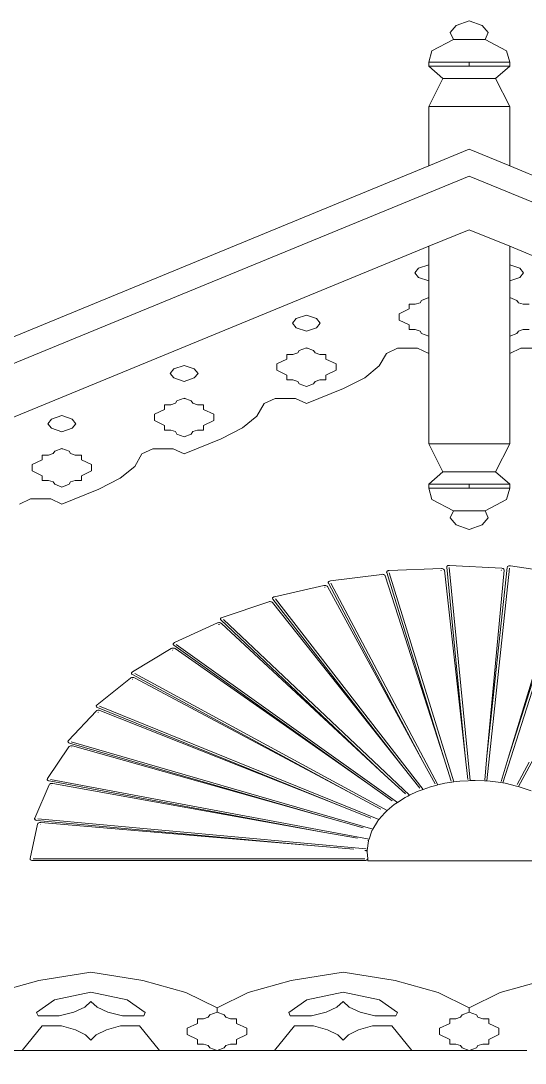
# Model space of a CAD drawing. Header units: inches. Extents: x 16.2 to 49.2, y 7.1 to 20.7.
# Drawn here: x 30.164 to 31.293, y 18.412 to 20.744 of the extents above; entities that cross this region are included whole.
import ezdxf

# ---------------------------------------------------------------- set-up
doc = ezdxf.new("R2010")
doc.units = ezdxf.units.IN
doc.header["$MEASUREMENT"] = 0
doc.layers.add('0inne_gulv', color=252, linetype='Continuous', lineweight=13)

# ---------------------------------------------------------------- blocks, each defined once
blk = doc.blocks.new('DEREK SMALL HOUSE fr')
for p, q in [((-2.5484, 2.545), (-2.5777, 2.5347)), ((-2.5484, 2.545), (-2.5192, 2.5347)), ((-2.5777, 2.5347), (-2.5908, 2.5192)), ((-2.5908, 2.5192), (-2.584, 2.5029)), ((-2.5192, 2.5347), (-2.5061, 2.5192)), ((-2.5061, 2.5192), (-2.5129, 2.5029)), ((-2.584, 2.5029), (-2.6322, 2.478)), ((-2.584, 2.5029), (-2.5129, 2.5029)), ((-2.5129, 2.5029), (-2.4647, 2.478)), ((-2.6322, 2.478), (-2.6391, 2.4522)), ((-2.4647, 2.478), (-2.4577, 2.4522)), ((-2.6391, 2.4522), (-2.6391, 2.4438)), ((-2.5484, 2.4522), (-2.6391, 2.4522)), ((-2.4577, 2.4522), (-2.5484, 2.4522)), ((-2.5484, 2.4522), (-2.5484, 2.4438)), ((-2.4577, 2.4522), (-2.4577, 2.4438)), ((-2.6391, 2.4438), (-2.6075, 2.4162)), ((-2.5484, 2.4438), (-2.6391, 2.4438)), ((-2.4577, 2.4438), (-2.5484, 2.4438)), ((-2.4577, 2.4438), (-2.4894, 2.4162)), ((-2.6075, 2.4162), (-2.6391, 2.3533)), ((-2.6075, 2.4162), (-2.4894, 2.4162)), ((-2.4894, 2.4162), (-2.4577, 2.3533)), ((-2.6391, 2.3533), (-2.6391, 2.2202)), ((-2.6391, 2.3533), (-2.4577, 2.3533)), ((-2.4577, 2.2202), (-2.4577, 2.3533)), ((-2.5484, 2.2575), (-2.6391, 2.2202)), ((-2.5484, 2.2575), (-2.4577, 2.2202)), ((-2.6391, 2.2202), (-7.525, 0.2127)), ((-2.4577, 2.2202), (2.4282, 0.2127)), ((-7.2917, 0.2487), (-2.5484, 2.1976)), ((-2.5484, 2.1976), (2.1949, 0.2487)), ((-2.5484, 2.0777), (-2.6391, 2.0405)), ((-2.4577, 2.0405), (-2.5484, 2.0777)), ((-2.6391, 2.0405), (-4.8294, 1.1406)), ((-2.6391, 1.9991), (-2.6391, 2.0405)), ((-2.4577, 1.9991), (-2.4577, 2.0405)), ((-0.2675, 1.1406), (-2.4577, 2.0405)), ((-2.6703, 1.9811), (-2.662, 1.9913)), ((-2.662, 1.9913), (-2.6391, 1.9991)), ((-2.6391, 1.9631), (-2.6391, 1.9991)), ((-2.4349, 1.9913), (-2.4577, 1.9991)), ((-2.4577, 1.9631), (-2.4577, 1.9991)), ((-2.4266, 1.9811), (-2.4349, 1.9913)), ((-2.662, 1.9709), (-2.6703, 1.9811)), ((-2.6391, 1.9631), (-2.662, 1.9709)), ((-2.6391, 1.9257), (-2.6391, 1.9631)), ((-2.4577, 1.9631), (-2.4349, 1.9709)), ((-2.4577, 1.9257), (-2.4577, 1.9631)), ((-2.4349, 1.9709), (-2.4266, 1.9811)), ((-2.6693, 1.911), (-2.6586, 1.9143)), ((-2.6586, 1.9143), (-2.6552, 1.9196)), ((-2.6552, 1.9196), (-2.6391, 1.9257)), ((-2.6391, 1.8394), (-2.6391, 1.9257)), ((-2.4417, 1.9196), (-2.4577, 1.9257)), ((-2.4577, 1.8394), (-2.4577, 1.9257)), ((-2.4382, 1.9143), (-2.4417, 1.9196)), ((-2.4276, 1.911), (-2.4382, 1.9143)), ((-2.6828, 1.9005), (-2.7056, 1.8896)), ((-2.7056, 1.8896), (-2.7056, 1.8755)), ((-2.6828, 1.9109), (-2.6693, 1.911)), ((-2.6828, 1.9005), (-2.6828, 1.9109)), ((-2.414, 1.9109), (-2.4276, 1.911)), ((-2.944, 1.8686), (-2.9358, 1.8788)), ((-2.9358, 1.8584), (-2.944, 1.8686)), ((-2.9358, 1.8788), (-2.9129, 1.8866)), ((-2.9129, 1.8866), (-2.8901, 1.8788)), ((-2.8901, 1.8788), (-2.8818, 1.8686)), ((-2.8818, 1.8686), (-2.8901, 1.8584)), ((-2.7056, 1.8755), (-2.6828, 1.8646)), ((-2.9129, 1.8506), (-2.9358, 1.8584)), ((-2.8901, 1.8584), (-2.9129, 1.8506)), ((-2.6828, 1.8646), (-2.6828, 1.8542)), ((-2.6828, 1.8542), (-2.6693, 1.8541)), ((-2.6693, 1.8541), (-2.6586, 1.8508)), ((-2.6586, 1.8508), (-2.6552, 1.8455)), ((-2.6552, 1.8455), (-2.6391, 1.8394)), ((-2.4417, 1.8455), (-2.4577, 1.8394)), ((-2.4382, 1.8508), (-2.4417, 1.8455)), ((-2.4276, 1.8541), (-2.4382, 1.8508)), ((-2.414, 1.8542), (-2.4276, 1.8541)), ((-2.6391, 1.8009), (-2.6391, 1.8394)), ((-2.4577, 1.8009), (-2.4577, 1.8394)), ((-2.9566, 1.7984), (-2.9431, 1.7985)), ((-2.9566, 1.788), (-2.9566, 1.7984)), ((-2.9431, 1.7985), (-2.9324, 1.8018)), ((-2.9324, 1.8018), (-2.929, 1.8071)), ((-2.929, 1.8071), (-2.9129, 1.8132)), ((-2.8969, 1.8071), (-2.9129, 1.8132)), ((-2.9113, 1.8126), (-2.9129, 1.8126)), ((-2.8935, 1.8018), (-2.8969, 1.8071)), ((-2.8828, 1.7985), (-2.8935, 1.8018)), ((-2.8692, 1.7984), (-2.8828, 1.7985)), ((-2.8692, 1.788), (-2.8692, 1.7984)), ((-2.7498, 1.773), (-2.734, 1.8009)), ((-2.734, 1.8009), (-2.7093, 1.8126)), ((-2.7093, 1.8126), (-2.6639, 1.8126)), ((-2.6639, 1.8126), (-2.6391, 1.8009)), ((-2.6391, 1.5985), (-2.6391, 1.8009)), ((-2.433, 1.8126), (-2.4577, 1.8009)), ((-2.4577, 1.5985), (-2.4577, 1.8009)), ((-2.3876, 1.8126), (-2.433, 1.8126)), ((-3.2095, 1.7663), (-3.1867, 1.7741)), ((-3.1867, 1.7741), (-3.1639, 1.7663)), ((-2.9566, 1.788), (-2.9794, 1.7772)), ((-2.9794, 1.7772), (-2.9794, 1.763)), ((-2.8692, 1.788), (-2.8464, 1.7772)), ((-2.8464, 1.7772), (-2.8464, 1.763)), ((-2.7822, 1.7465), (-2.7498, 1.773)), ((-3.2178, 1.7561), (-3.2095, 1.7663)), ((-3.2095, 1.7459), (-3.2178, 1.7561)), ((-3.1639, 1.7663), (-3.1556, 1.7561)), ((-3.1556, 1.7561), (-3.1639, 1.7459)), ((-2.9794, 1.763), (-2.9566, 1.7521)), ((-2.9566, 1.7521), (-2.9566, 1.7417)), ((-2.8464, 1.763), (-2.8692, 1.7521)), ((-2.8692, 1.7521), (-2.8692, 1.7417)), ((-3.1867, 1.7381), (-3.2095, 1.7459)), ((-3.1639, 1.7459), (-3.1867, 1.7381)), ((-2.9566, 1.7417), (-2.9431, 1.7416)), ((-2.9431, 1.7416), (-2.9324, 1.7383)), ((-2.9324, 1.7383), (-2.929, 1.733)), ((-2.929, 1.733), (-2.9129, 1.7269)), ((-2.8969, 1.733), (-2.9129, 1.7269)), ((-2.8935, 1.7383), (-2.8969, 1.733)), ((-2.8828, 1.7416), (-2.8935, 1.7383)), ((-2.8692, 1.7417), (-2.8828, 1.7416)), ((-2.8302, 1.7224), (-2.7822, 1.7465)), ((-2.8302, 1.7224), (-2.9129, 1.6884)), ((-3.2304, 1.6859), (-3.2168, 1.686)), ((-3.2304, 1.6755), (-3.2304, 1.6859)), ((-3.2168, 1.686), (-3.2062, 1.6893)), ((-3.2062, 1.6893), (-3.2028, 1.6946)), ((-3.2028, 1.6946), (-3.1867, 1.7007)), ((-3.1707, 1.6946), (-3.1867, 1.7007)), ((-3.1851, 1.7001), (-3.1867, 1.7001)), ((-3.1672, 1.6893), (-3.1707, 1.6946)), ((-3.1566, 1.686), (-3.1672, 1.6893)), ((-3.143, 1.6859), (-3.1566, 1.686)), ((-3.143, 1.6755), (-3.143, 1.6859)), ((-3.0236, 1.6605), (-3.0078, 1.6884)), ((-3.0078, 1.6884), (-2.9831, 1.7001)), ((-2.9831, 1.7001), (-2.9377, 1.7001)), ((-2.9377, 1.7001), (-2.9129, 1.6884)), ((-3.4833, 1.6538), (-3.4605, 1.6616)), ((-3.4605, 1.6616), (-3.4376, 1.6538)), ((-3.2304, 1.6755), (-3.2532, 1.6647)), ((-3.2532, 1.6647), (-3.2532, 1.6505)), ((-3.143, 1.6755), (-3.1202, 1.6647)), ((-3.1202, 1.6647), (-3.1202, 1.6505)), ((-3.056, 1.634), (-3.0236, 1.6605)), ((-3.4916, 1.6436), (-3.4833, 1.6538)), ((-3.4833, 1.6334), (-3.4916, 1.6436)), ((-3.4605, 1.6257), (-3.4833, 1.6334)), ((-3.4376, 1.6334), (-3.4605, 1.6257)), ((-3.4376, 1.6538), (-3.4294, 1.6436)), ((-3.4294, 1.6436), (-3.4376, 1.6334)), ((-3.2532, 1.6505), (-3.2304, 1.6396)), ((-3.2304, 1.6396), (-3.2304, 1.6292)), ((-3.1202, 1.6505), (-3.143, 1.6396)), ((-3.143, 1.6396), (-3.143, 1.6292)), ((-3.1039, 1.6099), (-3.056, 1.634)), ((-3.2304, 1.6292), (-3.2168, 1.6292)), ((-3.2168, 1.6292), (-3.2062, 1.6258)), ((-3.2062, 1.6258), (-3.2028, 1.6205)), ((-3.2028, 1.6205), (-3.1867, 1.6144)), ((-3.1707, 1.6205), (-3.1867, 1.6144)), ((-3.1039, 1.6099), (-3.1867, 1.5759)), ((-3.1672, 1.6258), (-3.1707, 1.6205)), ((-3.1566, 1.6292), (-3.1672, 1.6258)), ((-3.143, 1.6292), (-3.1566, 1.6292)), ((-3.4765, 1.5821), (-3.4605, 1.5882)), ((-3.4444, 1.5821), (-3.4605, 1.5882)), ((-3.4589, 1.5876), (-3.4605, 1.5876)), ((-3.2816, 1.5759), (-3.2569, 1.5876)), ((-3.2569, 1.5876), (-3.2114, 1.5876)), ((-3.2114, 1.5876), (-3.1867, 1.5759)), ((-2.6075, 1.5357), (-2.6391, 1.5985)), ((-2.4577, 1.5985), (-2.6391, 1.5985)), ((-2.4894, 1.5357), (-2.4577, 1.5985)), ((-3.5042, 1.563), (-3.527, 1.5522)), ((-3.5042, 1.5734), (-3.4906, 1.5735)), ((-3.5042, 1.563), (-3.5042, 1.5734)), ((-3.4906, 1.5735), (-3.4799, 1.5769)), ((-3.4799, 1.5769), (-3.4765, 1.5821)), ((-3.441, 1.5769), (-3.4444, 1.5821)), ((-3.4303, 1.5735), (-3.441, 1.5769)), ((-3.4168, 1.5734), (-3.4303, 1.5735)), ((-3.4168, 1.563), (-3.4168, 1.5734)), ((-3.4168, 1.563), (-3.394, 1.5522)), ((-3.2974, 1.548), (-3.2816, 1.5759)), ((-3.527, 1.5522), (-3.527, 1.538)), ((-3.394, 1.5522), (-3.394, 1.538)), ((-3.3298, 1.5215), (-3.2974, 1.548)), ((-3.527, 1.538), (-3.5042, 1.5271)), ((-3.5042, 1.5271), (-3.5042, 1.5167)), ((-3.5042, 1.5167), (-3.4906, 1.5167)), ((-3.4906, 1.5167), (-3.4799, 1.5133)), ((-3.4303, 1.5167), (-3.441, 1.5133)), ((-3.4168, 1.5167), (-3.4303, 1.5167)), ((-3.394, 1.538), (-3.4168, 1.5271)), ((-3.4168, 1.5271), (-3.4168, 1.5167)), ((-3.3777, 1.4974), (-3.3298, 1.5215)), ((-2.6391, 1.508), (-2.6075, 1.5357)), ((-2.6075, 1.5357), (-2.4894, 1.5357)), ((-2.4577, 1.508), (-2.4894, 1.5357)), ((-3.4799, 1.5133), (-3.4765, 1.5081)), ((-3.4765, 1.5081), (-3.4605, 1.5019)), ((-3.4444, 1.5081), (-3.4605, 1.5019)), ((-3.3777, 1.4974), (-3.4605, 1.4634)), ((-3.441, 1.5133), (-3.4444, 1.5081)), ((-2.6391, 1.4996), (-2.6391, 1.508)), ((-2.5484, 1.508), (-2.6391, 1.508)), ((-2.6322, 1.4739), (-2.6391, 1.4996)), ((-2.5484, 1.4996), (-2.6391, 1.4996)), ((-2.4577, 1.508), (-2.5484, 1.508)), ((-2.5484, 1.4996), (-2.5484, 1.508)), ((-2.4577, 1.4996), (-2.5484, 1.4996)), ((-2.4647, 1.4739), (-2.4577, 1.4996)), ((-2.4577, 1.4996), (-2.4577, 1.508)), ((-3.5554, 1.4634), (-3.5306, 1.4751)), ((-3.5306, 1.4751), (-3.4852, 1.4751)), ((-3.4852, 1.4751), (-3.4605, 1.4634)), ((-2.584, 1.4489), (-2.6322, 1.4739)), ((-2.5129, 1.4489), (-2.4647, 1.4739)), ((-2.5908, 1.4326), (-2.584, 1.4489)), ((-2.584, 1.4489), (-2.5129, 1.4489)), ((-2.5061, 1.4326), (-2.5129, 1.4489)), ((-2.5777, 1.4172), (-2.5908, 1.4326)), ((-2.5192, 1.4172), (-2.5061, 1.4326)), ((-2.5484, 1.4068), (-2.5777, 1.4172)), ((-2.5484, 1.4068), (-2.5192, 1.4172)), ((-2.7442, 1.3065), (-2.859, 1.2916)), ((-2.7442, 1.3065), (-2.7426, 1.3066)), ((-2.7426, 1.3066), (-2.741, 1.3063)), ((-2.741, 1.3063), (-2.7395, 1.3059)), ((-2.7333, 1.3117), (-2.733, 1.3127)), ((-2.7332, 1.3106), (-2.7333, 1.3117)), ((-2.7332, 1.3106), (-2.6053, 0.8959)), ((-2.733, 1.3127), (-2.7323, 1.3136)), ((-2.7323, 1.3136), (-2.7312, 1.3143)), ((-2.7312, 1.3143), (-2.7298, 1.3147)), ((-2.7298, 1.3147), (-2.729, 1.3148)), ((-2.7274, 1.315), (-2.729, 1.3148)), ((-2.6107, 1.3194), (-2.7274, 1.315)), ((-2.7274, 1.3101), (-2.583, 0.8419)), ((-2.6115, 1.3153), (-2.6117, 1.3153)), ((-2.6113, 1.3153), (-2.6113, 1.3153)), ((-2.6107, 1.3194), (-2.609, 1.3193)), ((-2.6097, 1.3154), (-2.6101, 1.3153)), ((-2.609, 1.3193), (-2.6075, 1.319)), ((-2.6075, 1.319), (-2.6062, 1.3184)), ((-2.6062, 1.3184), (-2.6051, 1.3175)), ((-2.6051, 1.3175), (-2.6044, 1.3166)), ((-2.6044, 1.3166), (-2.604, 1.3155)), ((-2.604, 1.3155), (-2.5573, 0.9001)), ((-2.5989, 1.3225), (-2.5988, 1.3236)), ((-2.5989, 1.3225), (-2.5573, 0.9001)), ((-2.5988, 1.3236), (-2.5983, 1.3245)), ((-2.5983, 1.3245), (-2.5974, 1.3254)), ((-2.5974, 1.3254), (-2.5962, 1.3259)), ((-2.5962, 1.3259), (-2.5947, 1.3263)), ((-2.5947, 1.3263), (-2.5939, 1.3263)), ((-2.5923, 1.3264), (-2.5939, 1.3263)), ((-2.5933, 1.3215), (-2.5463, 0.8449)), ((-2.4757, 1.3201), (-2.5923, 1.3264)), ((-2.458, 1.3206), (-2.5093, 0.8442)), ((-2.4634, 1.3221), (-2.5089, 0.8998)), ((-2.4699, 1.3156), (-2.5089, 0.8998)), ((-2.4774, 1.3161), (-2.4776, 1.3161)), ((-2.4772, 1.3161), (-2.4772, 1.3161)), ((-2.4756, 1.316), (-2.476, 1.316)), ((-2.4757, 1.3201), (-2.4741, 1.3199)), ((-2.4741, 1.3199), (-2.4727, 1.3194)), ((-2.3243, 1.3075), (-2.4729, 0.8398)), ((-2.4727, 1.3194), (-2.4715, 1.3187)), ((-2.4715, 1.3187), (-2.4706, 1.3178)), ((-2.4706, 1.3178), (-2.4701, 1.3167)), ((-2.4701, 1.3167), (-2.4699, 1.3156)), ((-2.4634, 1.3221), (-2.4631, 1.3231)), ((-2.4631, 1.3231), (-2.4624, 1.3241)), ((-2.4624, 1.3241), (-2.4613, 1.3248)), ((-2.4613, 1.3248), (-2.46, 1.3253)), ((-2.3293, 1.3094), (-2.461, 0.8952)), ((-2.46, 1.3253), (-2.4585, 1.3255)), ((-2.4585, 1.3255), (-2.4577, 1.3254)), ((-2.4561, 1.3253), (-2.4577, 1.3254)), ((-2.3419, 1.3086), (-2.4561, 1.3253)), ((-2.8641, 1.2877), (-2.864, 1.2887)), ((-2.8638, 1.2866), (-2.8641, 1.2877)), ((-2.864, 1.2887), (-2.8635, 1.2897)), ((-2.8638, 1.2866), (-2.652, 0.8874)), ((-2.8635, 1.2897), (-2.8626, 1.2905)), ((-2.8626, 1.2905), (-2.8613, 1.291)), ((-2.8613, 1.291), (-2.8605, 1.2912)), ((-2.859, 1.2916), (-2.8605, 1.2912)), ((-2.858, 1.2867), (-2.6184, 0.8353)), ((-2.7442, 1.3023), (-2.7444, 1.3023)), ((-2.744, 1.3023), (-2.744, 1.3023)), ((-2.7424, 1.3025), (-2.7428, 1.3025)), ((-2.7395, 1.3059), (-2.7383, 1.3051)), ((-2.7383, 1.3051), (-2.7374, 1.3042)), ((-2.7374, 1.3042), (-2.7368, 1.3032)), ((-2.7368, 1.3032), (-2.6053, 0.8959)), ((-2.3371, 1.3036), (-2.461, 0.8952)), ((-2.8739, 1.2816), (-2.9845, 1.2564)), ((-2.8739, 1.2816), (-2.8723, 1.2818)), ((-2.873, 1.2774), (-2.8732, 1.2774)), ((-2.8728, 1.2775), (-2.8728, 1.2775)), ((-2.8723, 1.2818), (-2.8706, 1.2817)), ((-2.8712, 1.2778), (-2.8716, 1.2777)), ((-2.8706, 1.2817), (-2.8691, 1.2814)), ((-2.8691, 1.2814), (-2.8677, 1.2808)), ((-2.8677, 1.2808), (-2.8666, 1.28)), ((-2.8666, 1.28), (-2.8659, 1.279)), ((-2.8659, 1.279), (-2.652, 0.8874)), ((-2.1944, 1.2823), (-2.4381, 0.8317)), ((-2.9972, 1.2451), (-3.1016, 1.2101)), ((-2.9972, 1.2451), (-2.9956, 1.2455)), ((-2.9956, 1.2455), (-2.994, 1.2455)), ((-2.9954, 1.2411), (-2.9956, 1.241)), ((-2.9953, 1.2412), (-2.9953, 1.2412)), ((-2.9938, 1.2416), (-2.9942, 1.2415)), ((-2.994, 1.2455), (-2.9924, 1.2453)), ((-2.9924, 1.2453), (-2.9909, 1.2449)), ((-2.9909, 1.2449), (-2.9897, 1.2442)), ((-2.9897, 1.2442), (-2.9888, 1.2433)), ((-2.9889, 1.2531), (-2.9886, 1.2541)), ((-2.9888, 1.2521), (-2.9889, 1.2531)), ((-2.9882, 1.251), (-2.9888, 1.2521)), ((-2.9888, 1.2433), (-2.6965, 0.8748)), ((-2.9886, 1.2541), (-2.9878, 1.2549)), ((-2.9882, 1.251), (-2.6965, 0.8748)), ((-2.9878, 1.2549), (-2.9867, 1.2556)), ((-2.9867, 1.2556), (-2.9859, 1.2559)), ((-2.9845, 1.2564), (-2.9859, 1.2559)), ((-2.9825, 1.2517), (-2.6518, 0.8252)), ((-3.1119, 1.1978), (-3.2082, 1.1537)), ((-3.1119, 1.1978), (-3.1104, 1.1983)), ((-3.1104, 1.1983), (-3.1088, 1.1985)), ((-3.1093, 1.194), (-3.1095, 1.1939)), ((-3.1092, 1.1941), (-3.1092, 1.1941)), ((-3.1088, 1.1985), (-3.1072, 1.1985)), ((-3.1078, 1.1947), (-3.1082, 1.1945)), ((-3.1072, 1.1985), (-3.1056, 1.1981)), ((-3.1056, 1.1981), (-3.1043, 1.1976)), ((-3.1053, 1.2065), (-3.1052, 1.2075)), ((-3.105, 1.2055), (-3.1053, 1.2065)), ((-3.1052, 1.2075), (-3.1046, 1.2084)), ((-3.1042, 1.2045), (-3.105, 1.2055)), ((-3.1046, 1.2084), (-3.1036, 1.2092)), ((-3.1043, 1.1976), (-3.1031, 1.1968)), ((-3.1042, 1.2045), (-2.738, 0.8582)), ((-3.1036, 1.2092), (-3.1029, 1.2095)), ((-3.1031, 1.1968), (-2.738, 0.8582)), ((-3.1016, 1.2101), (-3.1029, 1.2095)), ((-3.0987, 1.2056), (-2.6823, 0.812)), ((-3.2111, 1.1507), (-3.2108, 1.1517)), ((-3.2111, 1.1497), (-3.2111, 1.1507)), ((-3.2105, 1.1488), (-3.2111, 1.1497)), ((-3.2108, 1.1517), (-3.2099, 1.1526)), ((-3.2096, 1.1479), (-3.2105, 1.1488)), ((-3.2099, 1.1526), (-3.2093, 1.153)), ((-3.2096, 1.1479), (-2.7757, 0.8381)), ((-3.2082, 1.1537), (-3.2093, 1.153)), ((-3.2043, 1.1495), (-2.7093, 0.796)), ((-3.2158, 1.1406), (-3.3021, 1.0881)), ((-3.2158, 1.1406), (-3.2144, 1.1412)), ((-3.2144, 1.1412), (-3.2129, 1.1415)), ((-3.2129, 1.1415), (-3.2113, 1.1416)), ((-3.2125, 1.137), (-3.2126, 1.1369)), ((-3.2123, 1.1371), (-3.2124, 1.1371)), ((-3.2111, 1.1378), (-3.2114, 1.1377)), ((-3.2113, 1.1416), (-3.2097, 1.1415)), ((-3.2097, 1.1415), (-3.2082, 1.141)), ((-3.2082, 1.141), (-3.2069, 1.1403)), ((-3.2069, 1.1403), (-2.7757, 0.8381)), ((-3.307, 1.0744), (-3.3817, 1.0146)), ((-3.307, 1.0744), (-3.3058, 1.0752)), ((-3.3058, 1.0752), (-3.3043, 1.0757)), ((-3.3045, 1.0849), (-3.3043, 1.0859)), ((-3.3042, 1.0839), (-3.3045, 1.0849)), ((-3.3043, 1.0859), (-3.3037, 1.0869)), ((-3.3043, 1.0757), (-3.3028, 1.0759)), ((-3.3034, 1.083), (-3.3042, 1.0839)), ((-3.3037, 1.0869), (-3.3031, 1.0873)), ((-3.3023, 1.0822), (-3.3034, 1.083)), ((-3.3021, 1.0881), (-3.3031, 1.0873)), ((-3.3028, 1.0759), (-3.3011, 1.0759)), ((-3.3023, 1.0822), (-2.809, 0.8146)), ((-3.3011, 1.0759), (-3.2995, 1.0755)), ((-3.2995, 1.0755), (-3.2981, 1.075)), ((-3.2981, 1.075), (-2.809, 0.8146)), ((-3.2974, 1.0843), (-2.7321, 0.7777)), ((-3.303, 1.0712), (-3.3031, 1.0711)), ((-3.3028, 1.0713), (-3.3029, 1.0713)), ((-3.3018, 1.0721), (-3.3021, 1.0719)), ((-3.3834, 1.0123), (-3.383, 1.0132)), ((-3.3834, 1.0113), (-3.3834, 1.0123)), ((-3.3829, 1.0103), (-3.3834, 1.0113)), ((-3.383, 1.0132), (-3.3826, 1.0137)), ((-3.382, 1.0095), (-3.3829, 1.0103)), ((-3.3817, 1.0146), (-3.3826, 1.0137)), ((-3.3807, 1.0088), (-3.382, 1.0095)), ((-3.3807, 1.0088), (-2.8371, 0.7885)), ((-3.3763, 1.0113), (-2.7505, 0.7577)), ((-3.3837, 1.0006), (-3.4455, 0.9346)), ((-3.3837, 1.0006), (-3.3827, 1.0015)), ((-3.3827, 1.0015), (-3.3814, 1.0021)), ((-3.3814, 1.0021), (-3.3799, 1.0025)), ((-3.3799, 1.0025), (-3.3782, 1.0026)), ((-3.3791, 0.9978), (-3.3792, 0.9977)), ((-3.379, 0.9979), (-3.379, 0.9979)), ((-3.3782, 0.9988), (-3.3784, 0.9986)), ((-3.3782, 1.0026), (-3.3766, 1.0024)), ((-3.3766, 1.0024), (-3.3751, 1.002)), ((-3.3751, 1.002), (-2.8371, 0.7885)), ((-3.4467, 0.9321), (-3.4465, 0.9331)), ((-3.4465, 0.9331), (-3.4462, 0.9336)), ((-3.4455, 0.9346), (-3.4462, 0.9336)), ((-3.4446, 0.9206), (-3.4923, 0.8495)), ((-3.4465, 0.9311), (-3.4467, 0.9321)), ((-3.4458, 0.9302), (-3.4465, 0.9311)), ((-3.4447, 0.9295), (-3.4458, 0.9302)), ((-3.4434, 0.9289), (-3.4447, 0.9295)), ((-3.4446, 0.9206), (-3.4438, 0.9215)), ((-3.4438, 0.9215), (-3.4426, 0.9222)), ((-3.4434, 0.9289), (-2.8596, 0.7599)), ((-3.4426, 0.9222), (-3.4412, 0.9227)), ((-3.4412, 0.9227), (-3.4396, 0.923)), ((-3.4396, 0.923), (-3.4379, 0.923)), ((-3.4395, 0.9182), (-3.4396, 0.918)), ((-3.4395, 0.9318), (-2.7641, 0.7363)), ((-3.4394, 0.9183), (-3.4394, 0.9183)), ((-3.4388, 0.9193), (-3.4389, 0.919)), ((-3.4379, 0.923), (-3.4364, 0.9227)), ((-3.4364, 0.9227), (-2.8596, 0.7599)), ((-2.652, 0.8874), (-2.6247, 0.8375)), ((-2.6053, 0.8959), (-2.5885, 0.8439)), ((-2.5573, 0.9001), (-2.5513, 0.8471)), ((-2.5089, 0.8998), (-2.5138, 0.8468)), ((-2.461, 0.8952), (-2.4768, 0.8431)), ((-2.4144, 0.8863), (-2.4408, 0.8361)), ((-2.6965, 0.8748), (-2.6592, 0.8278)), ((-3.493, 0.848), (-3.4928, 0.8485)), ((-3.493, 0.847), (-3.493, 0.848)), ((-3.4925, 0.846), (-3.493, 0.847)), ((-3.4923, 0.8495), (-3.4928, 0.8485)), ((-3.4917, 0.8452), (-3.4925, 0.846)), ((-3.4905, 0.8445), (-3.4917, 0.8452)), ((-3.489, 0.8441), (-3.4905, 0.8445)), ((-3.489, 0.8441), (-2.876, 0.7297)), ((-3.4857, 0.8473), (-2.7728, 0.7142)), ((-2.738, 0.8582), (-2.6914, 0.815)), ((-2.6028, 0.8391), (-2.5876, 0.8413)), ((-2.5876, 0.8413), (-2.583, 0.8419)), ((-2.583, 0.8419), (-2.5695, 0.8438)), ((-2.5695, 0.8438), (-2.5511, 0.8447)), ((-2.5511, 0.8447), (-2.5463, 0.8449)), ((-2.5463, 0.8449), (-2.5355, 0.8454)), ((-2.5355, 0.8454), (-2.5141, 0.8444)), ((-2.5141, 0.8444), (-2.5093, 0.8442)), ((-2.5093, 0.8442), (-2.5015, 0.8438)), ((-2.5015, 0.8438), (-2.4776, 0.8404)), ((-2.4776, 0.8404), (-2.4729, 0.8398)), ((-2.4729, 0.8398), (-2.4682, 0.8391)), ((-3.4886, 0.8357), (-3.5212, 0.761)), ((-3.4886, 0.8357), (-3.4879, 0.8367)), ((-3.4879, 0.8367), (-3.4869, 0.8375)), ((-3.4869, 0.8375), (-3.4856, 0.8382)), ((-3.4856, 0.8382), (-3.484, 0.8386)), ((-3.484, 0.8386), (-3.4824, 0.8387)), ((-3.483, 0.8338), (-3.483, 0.8337)), ((-3.4829, 0.834), (-3.4829, 0.8339)), ((-3.4825, 0.835), (-3.4826, 0.8347)), ((-3.4824, 0.8387), (-3.4808, 0.8386)), ((-3.4808, 0.8386), (-2.876, 0.7297)), ((-2.7757, 0.8381), (-2.7207, 0.7995)), ((-2.6823, 0.812), (-2.6648, 0.8205)), ((-2.6648, 0.8205), (-2.656, 0.8237)), ((-2.656, 0.8237), (-2.6518, 0.8252)), ((-2.6518, 0.8252), (-2.6348, 0.8313)), ((-2.6348, 0.8313), (-2.6229, 0.8342)), ((-2.6229, 0.8342), (-2.6184, 0.8353)), ((-2.6184, 0.8353), (-2.6028, 0.8391)), ((-2.4682, 0.8391), (-2.4426, 0.8328)), ((-2.4426, 0.8328), (-2.4381, 0.8317)), ((-2.4381, 0.8317), (-2.4363, 0.8313)), ((-2.4363, 0.8313), (-2.4098, 0.8218)), ((-2.809, 0.8146), (-2.7465, 0.7814)), ((-2.7166, 0.7912), (-2.7126, 0.7938)), ((-2.7126, 0.7938), (-2.7093, 0.796)), ((-2.7093, 0.796), (-2.6922, 0.8071)), ((-2.6922, 0.8071), (-2.6861, 0.8101)), ((-2.6861, 0.8101), (-2.6823, 0.812)), ((-2.8371, 0.7885), (-2.7684, 0.7612)), ((-2.7505, 0.7577), (-2.7373, 0.7732)), ((-2.7373, 0.7732), (-2.735, 0.7752)), ((-2.735, 0.7752), (-2.7321, 0.7777)), ((-2.7321, 0.7777), (-2.7166, 0.7912)), ((-3.5146, 0.7477), (-3.5317, 0.6707)), ((-3.5216, 0.7594), (-3.5214, 0.76)), ((-3.5213, 0.7584), (-3.5216, 0.7594)), ((-3.5212, 0.761), (-3.5214, 0.76)), ((-3.5207, 0.7575), (-3.5213, 0.7584)), ((-3.5197, 0.7568), (-3.5207, 0.7575)), ((-3.5184, 0.7562), (-3.5197, 0.7568)), ((-3.5168, 0.7559), (-3.5184, 0.7562)), ((-3.5168, 0.7559), (-2.886, 0.6982)), ((-3.5146, 0.7477), (-3.5142, 0.7487)), ((-3.5142, 0.7594), (-2.7791, 0.6921)), ((-3.5142, 0.7487), (-3.5134, 0.7496)), ((-3.5134, 0.7496), (-3.5122, 0.7504)), ((-3.5122, 0.7504), (-3.5108, 0.7509)), ((-3.5108, 0.7509), (-3.5092, 0.7512)), ((-3.5092, 0.7512), (-3.5075, 0.7512)), ((-3.5087, 0.7464), (-3.5087, 0.7464)), ((-3.5084, 0.7475), (-3.5085, 0.7472)), ((-3.5075, 0.7512), (-2.886, 0.6982)), ((-2.8596, 0.7599), (-2.786, 0.7392)), ((-2.7641, 0.7363), (-2.754, 0.7535)), ((-2.754, 0.7535), (-2.7528, 0.7549)), ((-2.7528, 0.7549), (-2.7505, 0.7577)), ((-3.5087, 0.7463), (-3.5087, 0.7462)), ((-2.876, 0.7297), (-2.7988, 0.7158)), ((-2.7728, 0.7142), (-2.7664, 0.7324)), ((-2.7664, 0.7324), (-2.7658, 0.7334)), ((-2.7658, 0.7334), (-2.7641, 0.7363)), ((-2.7771, 0.6885), (-2.7741, 0.7103)), ((-2.7752, 0.7109), (-2.774, 0.7106)), ((-2.7741, 0.7103), (-2.774, 0.7106)), ((-2.774, 0.7106), (-2.7728, 0.7142)), ((-2.886, 0.6982), (-2.8067, 0.6914)), ((-2.7823, 0.6887), (-2.7803, 0.6885)), ((-2.7803, 0.6886), (-2.7806, 0.6887)), ((-2.7801, 0.6885), (-2.7803, 0.6886)), ((-2.7801, 0.6885), (-2.7792, 0.6884)), ((-2.7789, 0.6878), (-2.7801, 0.6885)), ((-2.7776, 0.6884), (-2.7792, 0.6884)), ((-2.7779, 0.6869), (-2.7789, 0.6878)), ((-2.7772, 0.6858), (-2.7779, 0.6869)), ((-2.7771, 0.6885), (-2.7776, 0.6884)), ((-2.7772, 0.6878), (-2.7771, 0.6885)), ((-2.777, 0.6852), (-2.7772, 0.6878)), ((-2.777, 0.6852), (-2.7772, 0.6858)), ((-2.7758, 0.6698), (-2.777, 0.6852)), ((-3.5317, 0.6707), (-3.5317, 0.6697)), ((-3.5317, 0.6691), (-3.5317, 0.6697)), ((-3.5313, 0.6681), (-3.5317, 0.6691)), ((-3.5305, 0.6673), (-3.5313, 0.6681)), ((-3.5293, 0.6666), (-3.5305, 0.6673)), ((-3.5279, 0.6662), (-3.5293, 0.6666)), ((-3.5262, 0.6661), (-3.5279, 0.6662)), ((-3.5262, 0.6661), (-2.7817, 0.6661)), ((-3.5244, 0.6698), (-2.7823, 0.6698)), ((-2.7801, 0.6662), (-2.7817, 0.6661)), ((-2.7786, 0.6666), (-2.7801, 0.6662)), ((-2.7774, 0.6673), (-2.7786, 0.6666)), ((-2.7764, 0.6681), (-2.7774, 0.6673)), ((-2.7759, 0.6691), (-2.7764, 0.6681)), ((-2.7758, 0.6698), (-2.7759, 0.6691)), ((-2.7754, 0.6651), (-2.7758, 0.6698)), ((-2.2956, 0.6651), (-2.7754, 0.6651)), ((-3.6081, 0.3707), (-3.5118, 0.3979)), ((-3.5118, 0.3979), (-3.3954, 0.4164)), ((-3.2791, 0.3979), (-3.3954, 0.4164)), ((-3.1827, 0.3707), (-3.2791, 0.3979)), ((-3.0435, 0.3707), (-2.9471, 0.3979)), ((-2.9471, 0.3979), (-2.8308, 0.4164)), ((-2.7145, 0.3979), (-2.8308, 0.4164)), ((-2.6181, 0.3707), (-2.7145, 0.3979)), ((-2.4788, 0.3707), (-2.3824, 0.3979)), ((-3.5171, 0.3263), (-3.4769, 0.3543)), ((-3.4769, 0.3543), (-3.3954, 0.3717)), ((-3.4093, 0.3379), (-3.3954, 0.3504)), ((-3.314, 0.3543), (-3.3954, 0.3717)), ((-3.3816, 0.3379), (-3.3954, 0.3504)), ((-3.2738, 0.3263), (-3.314, 0.3543)), ((-3.1131, 0.3365), (-3.1827, 0.3707)), ((-3.0435, 0.3707), (-3.1131, 0.3365)), ((-2.9524, 0.3263), (-2.9122, 0.3543)), ((-2.9122, 0.3543), (-2.8308, 0.3717)), ((-2.8446, 0.3379), (-2.8308, 0.3504)), ((-2.7493, 0.3543), (-2.8308, 0.3717)), ((-2.817, 0.3379), (-2.8308, 0.3504)), ((-2.7091, 0.3263), (-2.7493, 0.3543)), ((-2.5484, 0.3365), (-2.6181, 0.3707)), ((-2.4788, 0.3707), (-2.5484, 0.3365)), ((-3.4663, 0.3184), (-3.4334, 0.3269)), ((-3.4334, 0.3269), (-3.4093, 0.3379)), ((-3.3574, 0.3269), (-3.3816, 0.3379)), ((-3.3246, 0.3184), (-3.3574, 0.3269)), ((-3.1292, 0.3209), (-3.1131, 0.327)), ((-3.1131, 0.3365), (-3.1131, 0.327)), ((-3.0971, 0.3209), (-3.1131, 0.327)), ((-2.9016, 0.3184), (-2.8688, 0.3269)), ((-2.8688, 0.3269), (-2.8446, 0.3379)), ((-2.7928, 0.3269), (-2.817, 0.3379)), ((-2.7599, 0.3184), (-2.7928, 0.3269)), ((-2.5645, 0.3209), (-2.5484, 0.327)), ((-2.5484, 0.3365), (-2.5484, 0.327)), ((-2.5324, 0.3209), (-2.5484, 0.327)), ((-3.5137, 0.3184), (-3.5171, 0.3263)), ((-3.5137, 0.3184), (-3.4663, 0.3184)), ((-3.3246, 0.3184), (-3.2771, 0.3184)), ((-3.2771, 0.3184), (-3.2738, 0.3263)), ((-3.1568, 0.3122), (-3.1432, 0.3122)), ((-3.1568, 0.3018), (-3.1568, 0.3122)), ((-3.1432, 0.3122), (-3.1326, 0.3156)), ((-3.1326, 0.3156), (-3.1292, 0.3209)), ((-3.0936, 0.3156), (-3.0971, 0.3209)), ((-3.083, 0.3122), (-3.0936, 0.3156)), ((-3.0694, 0.3122), (-3.083, 0.3122)), ((-3.0694, 0.3018), (-3.0694, 0.3122)), ((-2.9491, 0.3184), (-2.9524, 0.3263)), ((-2.9491, 0.3184), (-2.9016, 0.3184)), ((-2.7599, 0.3184), (-2.7125, 0.3184)), ((-2.7125, 0.3184), (-2.7091, 0.3263)), ((-2.5921, 0.3122), (-2.5786, 0.3122)), ((-2.5921, 0.3018), (-2.5921, 0.3122)), ((-2.5786, 0.3122), (-2.5679, 0.3156)), ((-2.5679, 0.3156), (-2.5645, 0.3209)), ((-2.529, 0.3156), (-2.5324, 0.3209)), ((-2.5183, 0.3122), (-2.529, 0.3156)), ((-2.5047, 0.3122), (-2.5183, 0.3122)), ((-2.5047, 0.3018), (-2.5047, 0.3122)), ((-3.5043, 0.296), (-3.5492, 0.2407)), ((-3.5043, 0.296), (-3.4615, 0.296)), ((-3.4615, 0.296), (-3.4301, 0.2874)), ((-3.4301, 0.2874), (-3.4075, 0.2764)), ((-3.3834, 0.2764), (-3.3608, 0.2874)), ((-3.3608, 0.2874), (-3.3293, 0.296)), ((-3.3293, 0.296), (-3.2866, 0.296)), ((-3.2866, 0.296), (-3.2417, 0.2407)), ((-3.1568, 0.3018), (-3.1796, 0.2909)), ((-3.1796, 0.2909), (-3.1796, 0.2767)), ((-3.0694, 0.3018), (-3.0466, 0.2909)), ((-3.0466, 0.2909), (-3.0466, 0.2767)), ((-2.9396, 0.296), (-2.9845, 0.2407)), ((-2.9396, 0.296), (-2.8969, 0.296)), ((-2.8969, 0.296), (-2.8654, 0.2874)), ((-2.8654, 0.2874), (-2.8428, 0.2764)), ((-2.8187, 0.2764), (-2.7961, 0.2874)), ((-2.7961, 0.2874), (-2.7647, 0.296)), ((-2.7647, 0.296), (-2.7219, 0.296)), ((-2.7219, 0.296), (-2.677, 0.2407)), ((-2.5921, 0.3018), (-2.6149, 0.2909)), ((-2.6149, 0.2909), (-2.6149, 0.2767)), ((-2.5047, 0.3018), (-2.4819, 0.2909)), ((-2.4819, 0.2909), (-2.4819, 0.2767)), ((-3.4075, 0.2764), (-3.3954, 0.264)), ((-3.3954, 0.264), (-3.3834, 0.2764)), ((-3.1796, 0.2767), (-3.1568, 0.2659)), ((-3.1568, 0.2659), (-3.1568, 0.2555)), ((-3.0466, 0.2767), (-3.0694, 0.2659)), ((-3.0694, 0.2659), (-3.0694, 0.2555)), ((-2.8428, 0.2764), (-2.8308, 0.264)), ((-2.8308, 0.264), (-2.8187, 0.2764)), ((-2.6149, 0.2767), (-2.5921, 0.2659)), ((-2.5921, 0.2659), (-2.5921, 0.2555)), ((-2.4819, 0.2767), (-2.5047, 0.2659)), ((-2.5047, 0.2659), (-2.5047, 0.2555)), ((-3.6778, 0.2407), (-3.5492, 0.2407)), ((-3.5492, 0.2407), (-3.2417, 0.2407)), ((-3.2417, 0.2407), (-3.1131, 0.2407)), ((-3.1568, 0.2555), (-3.1432, 0.2554)), ((-3.1432, 0.2554), (-3.1326, 0.2521)), ((-3.1326, 0.2521), (-3.1292, 0.2468)), ((-3.1292, 0.2468), (-3.1131, 0.2407)), ((-3.0971, 0.2468), (-3.1131, 0.2407)), ((-3.1131, 0.2407), (-2.9845, 0.2407)), ((-3.0936, 0.2521), (-3.0971, 0.2468)), ((-3.083, 0.2554), (-3.0936, 0.2521)), ((-3.0694, 0.2555), (-3.083, 0.2554)), ((-2.9845, 0.2407), (-2.677, 0.2407)), ((-2.677, 0.2407), (-2.5484, 0.2407)), ((-2.5921, 0.2555), (-2.5786, 0.2554)), ((-2.5786, 0.2554), (-2.5679, 0.2521)), ((-2.5679, 0.2521), (-2.5645, 0.2468)), ((-2.5645, 0.2468), (-2.5484, 0.2407)), ((-2.5324, 0.2468), (-2.5484, 0.2407)), ((-2.5484, 0.2407), (-2.4198, 0.2407)), ((-2.529, 0.2521), (-2.5324, 0.2468)), ((-2.5183, 0.2554), (-2.529, 0.2521)), ((-2.5047, 0.2555), (-2.5183, 0.2554))]:
    blk.add_line(p, q)

msp = doc.modelspace()

# ---------------------------------------------------------------- block references
at = {"layer": '0inne_gulv'}
msp.add_blockref('DEREK SMALL HOUSE fr', (33.7165, 18.1994), dxfattribs=at)

doc.saveas('drawing.dxf')
